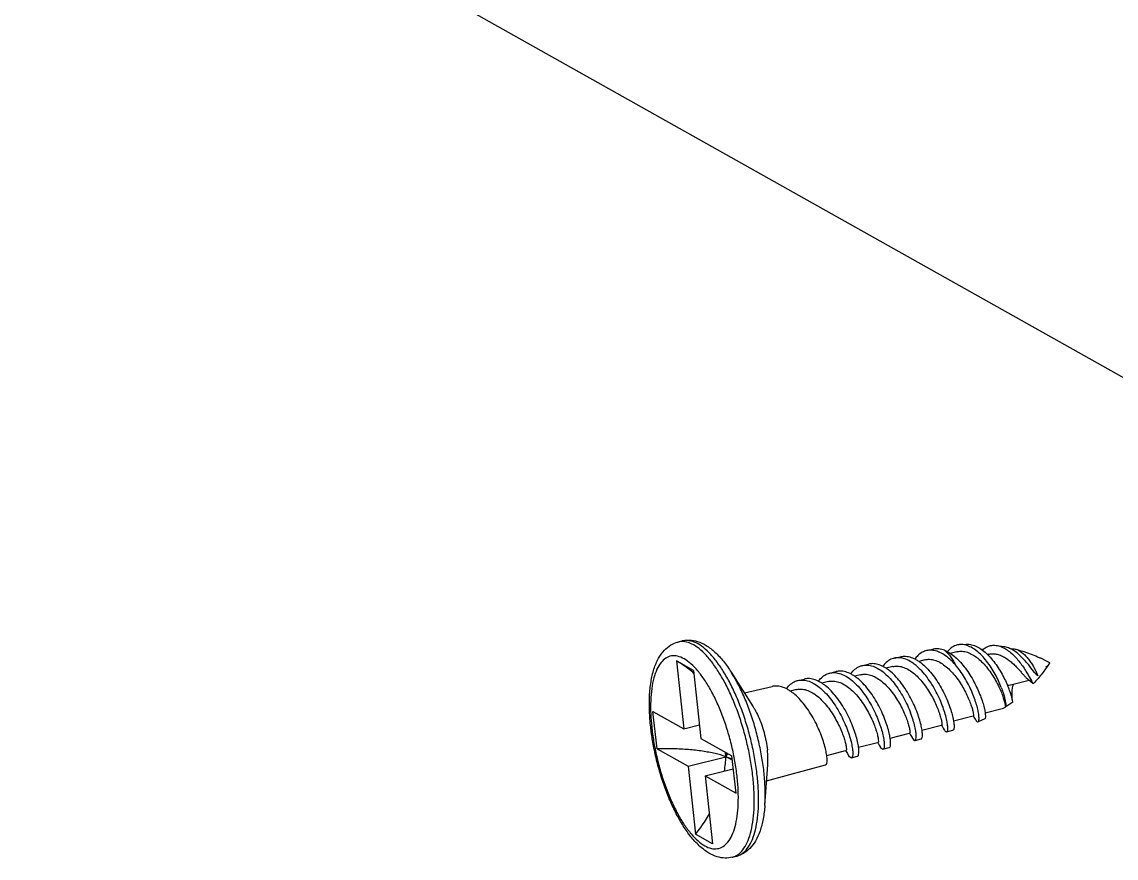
# Model space of a CAD drawing. Header units: millimetres. Extents: x 0 to 6709, y 0 to 2428.
# Drawn here: x 1195.85 to 1223.47, y 2025.13 to 2046.23 of the extents above; entities that cross this region are included whole.
import ezdxf

# ---------------------------------------------------------------- set-up
doc = ezdxf.new("R2010")
doc.units = ezdxf.units.MM
doc.layers.add('02___PRT_ALL_AXES', color=7, linetype='Continuous')

msp = doc.modelspace()

# ---------------------------------------------------------------- linework, layer by layer
at = {"color": 7, "linetype": 'Continuous'}
for p, q in [((1219.44945097156, 2030.336086681242), (1219.280632614764, 2030.293529550203)), ((1220.250329712698, 2030.273686193903), (1220.218831619744, 2030.265745894823)), ((1217.827846063906, 2029.960056971024), (1217.65714391356, 2029.917024959042)), ((1218.642502742945, 2030.132664484581), (1218.483328441021, 2030.092538506922)), ((1221.40923475582, 2029.809570741641), (1221.288219346339, 2029.966787930383)), ((1221.705424587622, 2030.098205122462), (1221.56273048134, 2030.173323603163)), ((1221.790857231086, 2030.058281900301), (1221.705424587622, 2030.098205122462)), ((1221.792031917584, 2030.057915858362), (1221.788287784862, 2030.052154803081)), ((1217.020897832737, 2029.756634774363), (1216.862744024083, 2029.716766052983)), ((1221.257866900059, 2029.728988774283), (1221.310827060837, 2029.633577390303)), ((1221.415407720358, 2029.801851625762), (1221.40923475582, 2029.809570741641)), ((1221.430129725459, 2029.783941816524), (1221.415407720358, 2029.801851625762)), ((1221.430533684523, 2029.784319885362), (1221.49162032638, 2029.724992716743)), ((1221.446735069441, 2029.830760389381), (1221.49162032638, 2029.724992716743)), ((1215.399288988084, 2029.380604111642), (1215.242442095778, 2029.341064848584)), ((1216.2062372167, 2029.584026308303), (1216.036946927905, 2029.541350208741)), ((1220.720995710662, 2029.497925055564), (1220.74654045002, 2029.491064353002)), ((1220.730174356258, 2029.479338430303), (1220.724755141806, 2029.492038186461)), ((1220.74654045002, 2029.491064353002), (1220.763356972145, 2029.492759226421)), ((1220.763398638302, 2029.492591357821), (1221.271830976782, 2029.620761195461)), ((1221.237616531625, 2029.645889496744), (1221.297488662321, 2029.601917280903)), ((1221.297488662321, 2029.601917280903), (1221.368231091323, 2029.543109341623)), ((1220.850233702122, 2029.115795283884), (1220.844727167541, 2029.142970055542)), ((1220.857462826601, 2029.066769082723), (1220.850233702122, 2029.115795283884)), ((1220.160682061165, 2028.794342563824), (1220.6244356447, 2028.911249409002)), ((1220.659429255183, 2028.926847277224), (1220.624429083882, 2028.911275586241)), ((1220.673195224606, 2028.937266875384), (1220.659433857663, 2028.926840294764)), ((1219.361849135081, 2028.592966139042), (1219.85710931042, 2028.717815427064)), ((1211.725338073362, 2028.398498689523), (1211.720970289361, 2028.436801787922)), ((1211.746222913478, 2028.438701225321), (1211.750164020663, 2028.402021484104)), ((1217.762474119461, 2028.157024562362), (1218.248979184043, 2028.279666791042)), ((1218.248979184043, 2028.279666791042), (1218.267676774283, 2028.250392844002)), ((1218.56711901766, 2028.359866115023), (1219.055938532781, 2028.483091789323)), ((1219.055938532781, 2028.483091789323), (1219.072477029041, 2028.457236164124)), ((1216.967658172902, 2027.923902859442), (1217.447453459181, 2028.044853631003)), ((1217.447453459181, 2028.044853631003), (1217.459136740357, 2028.026244051764)), ((1216.163039584027, 2027.721067938723), (1216.64049066874, 2027.841427764044)), ((1216.64049066874, 2027.841427764044), (1216.654223635947, 2027.819523210443))]:
    msp.add_line(p, q, dxfattribs=at)
for points in [[(1220.844657939846, 2029.142955567384), (1220.840969737926, 2029.192678642941), (1220.84000059838, 2029.268704779941), (1220.84543444832, 2029.363252482644), (1220.860137477082, 2029.467982674501), (1220.87279842204, 2029.520169763424)], [(1219.85710931042, 2028.717815427064), (1219.876885102721, 2028.687534265882), (1219.908808439943, 2028.636699318022), (1219.922926880086, 2028.613513369983)], [(1219.072477029041, 2028.457236164124), (1219.103716059779, 2028.406497172382), (1219.126061763121, 2028.368891789123)], [(1217.459136740357, 2028.026244051764), (1217.488808908603, 2027.977254198002), (1217.510161141743, 2027.940800006243)], [(1218.267676774283, 2028.250392844002), (1218.300522626801, 2028.196833032403), (1218.324393932884, 2028.156421802581)], [(1216.654223635947, 2027.819523210443), (1216.685420261385, 2027.767825005481), (1216.70825875774, 2027.728615111842)]]:
    msp.add_lwpolyline(points, dxfattribs=at)
for points, start_tangent, end_tangent in [([(1211.720970289361, 2028.436801787922), (1211.69103536066, 2028.838221886783), (1211.693078414742, 2029.220337287141), (1211.729685339242, 2029.576458962501), (1211.804809192044, 2029.899075124482), (1211.920785592041, 2030.172565484281), (1212.066659719903, 2030.373852955721), (1212.231605191382, 2030.506568164001), (1212.410488475982, 2030.580536316802)], (-0.110090316153588, 0.9939215875959245), (0.9696641726926328, 0.2444409789628412)), ([(1214.299792848238, 2027.188602112623), (1214.242716559036, 2027.589964149623), (1214.160000483682, 2027.997480738701), (1214.053492368026, 2028.402048583361), (1213.925571303067, 2028.794630650624), (1213.779094938663, 2029.166456894523), (1213.617335320597, 2029.509221342343), (1213.443905797003, 2029.815267372363), (1213.262680830523, 2030.077757911644), (1213.077708274382, 2030.290830000102), (1212.893120098977, 2030.449723814903), (1212.713039882563, 2030.550889706041), (1212.541490327263, 2030.592067789803), (1212.410502654262, 2030.580479443661)], (-0.110090316496656, 0.9939215875579251), (-0.9703061065794958, -0.2418802586705668)), ([(1212.519794160342, 2030.608090998803), (1212.704486407159, 2030.628036966022), (1212.904532593305, 2030.594183480263), (1213.119696305724, 2030.496328552783), (1213.343695329402, 2030.325851885862), (1213.557075598599, 2030.095332992063), (1213.753633567185, 2029.819251174402)], (0.9696641724926085, 0.2444409797563106), (0.5365447712430045, -0.8438718554684664)), ([(1214.409098532598, 2027.216156794622), (1214.3520222307, 2027.617518892584), (1214.269306168042, 2028.025035418163), (1214.16279836988, 2028.429602183322), (1214.034877663065, 2028.822183453021), (1213.888401684738, 2029.194009117802), (1213.726642257179, 2029.536773603724), (1213.553210483138, 2029.842823657102), (1213.371985422682, 2030.105314013503), (1213.187013504082, 2030.318385136763), (1213.002425437904, 2030.477278745822), (1212.822345767579, 2030.578444306762), (1212.65079653232, 2030.619622436243), (1212.519808432605, 2030.608034156143)], (-0.1100903162877631, 0.9939215875810629), (-0.9703061458944071, -0.241880100958185)), ([(1219.514967817924, 2030.516010446361), (1219.417747067486, 2030.494679922602), (1219.303616269588, 2030.432532226223), (1219.204389165521, 2030.335202113543)], (-0.9957585466253038, -0.09200498259693783), (-0.6275222947470371, -0.7785985933685039)), ([(1219.67355456704, 2030.501246223923), (1219.542134161858, 2030.517607545024), (1219.514967817924, 2030.516010446361)], (-0.9664783447259896, 0.2567481434708168), (-0.9957585458225409, -0.09200499128514121)), ([(1220.568357374841, 2029.432852848902), (1220.498896967658, 2029.597577774721), (1220.413058142645, 2029.768565332162), (1220.312239837805, 2029.937870068481), (1220.198517202663, 2030.097558926143), (1220.074527902763, 2030.240086873244), (1219.94337637436, 2030.358590425923), (1219.808510428704, 2030.447185239842), (1219.67355456704, 2030.501246223923)], (-0.358102334399078, 0.9336823432505998), (-0.9664783444105708, 0.25674814465815)), ([(1219.68294066968, 2030.527918093361), (1219.688387664124, 2030.528161697142), (1219.820167847598, 2030.513690372261), (1219.955674259343, 2030.462046246443), (1220.091250320418, 2030.376523448223), (1220.223257950742, 2030.261902554783), (1220.348254436847, 2030.124240234223), (1220.463166940064, 2029.970574857021), (1220.565415046463, 2029.808623466422), (1220.653027639842, 2029.646443973663), (1220.724755141806, 2029.492038186461)], (0.9986846443480913, 0.0512735910906028), (0.3947518222794192, -0.9187877876893434)), ([(1220.091417061261, 2030.376827758002), (1220.136849868542, 2030.415897461424), (1220.241674802399, 2030.474771118123), (1220.355322652323, 2030.499618111864), (1220.440882648838, 2030.496522867863)], (0.7188819574545102, 0.6951321681855702), (0.9910916264782413, -0.1331817852587742)), ([(1220.440882648838, 2030.496522867863), (1220.473106493462, 2030.491059053542), (1220.593028824101, 2030.451649955323), (1220.625207639607, 2030.436230377323)], (0.9910916269221456, -0.1331817819553968), (0.8908240587778425, -0.4543484305052357)), ([(1213.901716931164, 2027.193316985082), (1213.84766531714, 2027.569407172701), (1213.768404894001, 2027.951537607321), (1213.665926356263, 2028.329903878783), (1213.542759983344, 2028.695156422344), (1213.401938459044, 2029.038303284942), (1213.246930064468, 2029.350893259203), (1213.081552495803, 2029.625227490824), (1212.909879504123, 2029.854548363142), (1212.736148495221, 2030.033200027681), (1212.564635320343, 2030.156792836122), (1212.399556849379, 2030.222291143024), (1212.24497250272, 2030.228081022222), (1212.104688792942, 2030.174011673922), (1211.982169406286, 2030.061412739862), (1211.880432248823, 2029.893057694302), (1211.801983028019, 2029.673093099942), (1211.748753886322, 2029.406936217983), (1211.722055847256, 2029.101138912383), (1211.722546328879, 2028.763260642241), (1211.746222913478, 2028.438701225321)], (-0.1100903163398171, 0.9939215875752971), (0.1035510930997141, -0.9946241355999031)), ([(1218.0267973424, 2030.211143682462), (1218.120134280443, 2030.222234676281), (1218.257852277807, 2030.203826646042), (1218.399785458505, 2030.146879388843), (1218.485290674844, 2030.095445257522)], (0.9743816362879264, 0.2249009267763547), (0.8288253556718838, -0.559507399232017)), ([(1218.682689820301, 2030.363256863122), (1218.57563523634, 2030.322651958304), (1218.461761740438, 2030.237964850561), (1218.388125522464, 2030.152470190464)], (-0.9738918192649821, -0.227012608391568), (-0.5894521338224714, -0.8078033064627398)), ([(1219.408813529337, 2030.004523414982), (1219.269808663843, 2030.145877760162), (1219.125920219079, 2030.257156554622), (1218.980866818559, 2030.333313204443), (1218.838408635101, 2030.370722027263), (1218.702194294879, 2030.367313479343), (1218.682689820301, 2030.363256863122)], (-0.6592528149473154, 0.7519213562494689), (-0.9738918190559307, -0.2270126092884057)), ([(1219.133204283762, 2030.371524235463), (1218.992574918085, 2030.407468499363), (1218.856973820222, 2030.403309688783), (1218.839835650282, 2030.399697613202)], (-0.9321673941553015, 0.3620275531968731), (-0.9739331231798215, -0.2268353402210483)), ([(1219.133204283762, 2030.371524235463), (1219.269661445441, 2030.301744865241), (1219.281173680481, 2030.294360219103)], (0.932167396827755, -0.3620275463157011), (0.837921592248539, -0.5457906239975852)), ([(1219.133204283762, 2030.371524235463), (1219.203729413219, 2030.309047388104), (1219.27425233034, 2030.225698586044), (1219.343144117885, 2030.123402996882), (1219.408813529337, 2030.004523414982)], (0.8053162588800903, -0.5928454462871209), (0.449487234470617, -0.8932867546582993)), ([(1219.281173680481, 2030.294360219103), (1219.405360836224, 2030.200131883301), (1219.537054001843, 2030.071017676204), (1219.661660204236, 2029.919779388383), (1219.776391145724, 2029.752615163403), (1219.878832812823, 2029.576337603841), (1219.967048661283, 2029.398108788344), (1220.03966535628, 2029.225146843182), (1220.095934436025, 2029.064415381563), (1220.135732377764, 2028.922428007423), (1220.1595903082, 2028.80494389136), (1220.160989261459, 2028.794381260721)], (0.8379215931301942, -0.5457906226440292), (0.1249844451448649, -0.9921587012528945)), ([(1219.44945164212, 2030.336084032024), (1219.457551935806, 2030.338040903902), (1219.58164182224, 2030.347576030883), (1219.7114357181, 2030.321246279122), (1219.843579032678, 2030.260905330462), (1219.939873442579, 2030.197013134142)], (0.9695299087816496, 0.2449729698922848), (0.8002225258796717, -0.5997031841459224)), ([(1220.250334238977, 2030.273668279282), (1220.283612521418, 2030.280573972863), (1220.386768342543, 2030.284383924603), (1220.491638562062, 2030.264316639363), (1220.595716606383, 2030.223436119142), (1220.696676140303, 2030.165652000524), (1220.792479621546, 2030.095481328062), (1220.881467665562, 2030.017788813902), (1220.962425253203, 2029.937519614521), (1221.034622048102, 2029.859438843581), (1221.097825584382, 2029.787891204103), (1221.152287492225, 2029.726592787201), (1221.19870433106, 2029.678465093262), (1221.23761815468, 2029.645891831004)], (0.9695445175767811, 0.2449151453806131), (0.8208790152009569, -0.5711021295729053)), ([(1220.625207639607, 2030.436230377323), (1220.714022234644, 2030.383472791702), (1220.831282330322, 2030.291450969142), (1220.939597069244, 2030.183792350323), (1221.037211766061, 2030.067386868122), (1221.124523641223, 2029.946583172723), (1221.198476465122, 2029.830943960264), (1221.257866900059, 2029.728988774283)], (0.890824055542665, -0.4543484368483279), (0.4898865779255311, -0.8717861783536217)), ([(1220.801599161344, 2030.408949616542), (1220.776401860961, 2030.420932770121), (1220.659693229763, 2030.460675492261), (1220.641228560062, 2030.464458774004)], (-0.8949127636388091, 0.4462411292970976), (-0.9832153629650517, 0.1824487600108636)), ([(1220.800327274128, 2030.410759938042), (1220.86698277962, 2030.412084060361), (1220.917250387998, 2030.403063448482)], (0.9902984237604506, 0.1389569426029778), (0.967777037010793, -0.2518086706898917)), ([(1221.288219346339, 2029.966787930383), (1221.280724870603, 2029.976312882123), (1221.19897384284, 2030.075667951382), (1221.106304553957, 2030.176534036164), (1221.0026224931, 2030.273154640481), (1220.891130808539, 2030.357105323483), (1220.801599161344, 2030.408949616542)], (-0.617158413459362, 0.786838924238197), (-0.8949127600105509, 0.4462411365733759)), ([(1220.917250387998, 2030.403063448482), (1220.95895467594, 2030.389547935763), (1221.048972595987, 2030.342841803624), (1221.13728978536, 2030.274460203022), (1221.21955351974, 2030.190345898302), (1221.292111733784, 2030.098456884723), (1221.35483610922, 2030.003617412223), (1221.406429389326, 2029.912517236284), (1221.446735069441, 2029.830760389381)], (0.9677770343938107, -0.2518086807477476), (0.4187876665324649, -0.9080841868242685)), ([(1216.765873074824, 2029.776766418121), (1216.796447730465, 2029.815597836521), (1216.90278184596, 2029.914818928402), (1217.024828472584, 2029.977119588664), (1217.06118060968, 2029.987227732023)], (0.592055488296452, 0.8058972011231021), (0.9744373601188487, 0.2246593670528984)), ([(1217.06118060968, 2029.987227732023), (1217.157930004703, 2029.998369584262), (1217.296339778682, 2029.978970057402), (1217.438831256464, 2029.920957729943), (1217.584660751441, 2029.824977472321), (1217.727548446362, 2029.695992668063), (1217.861460733782, 2029.542649947061), (1217.985781529083, 2029.369302734704), (1218.099658956906, 2029.179525252943), (1218.198381390904, 2028.984081348683), (1218.278723661004, 2028.794619393342)], (0.9744373595531874, 0.2246593695063978), (0.3601821379777931, -0.9328820008349106)), ([(1217.659114620825, 2029.920092763421), (1217.596733292697, 2029.956829804501), (1217.453149533643, 2030.015415808743), (1217.313818229881, 2030.034773928523), (1217.218151354924, 2030.023629081621)], (-0.8413598646667868, 0.5404753261046116), (-0.9743877136536356, -0.2248745950098422)), ([(1217.865656856966, 2030.173801273024), (1217.847395186605, 2030.169147797442), (1217.723086839842, 2030.112059697243), (1217.612465059561, 2030.014991082642), (1217.573778652304, 2029.967282067062)], (-0.9743809093064804, -0.2249040763949752), (-0.5962433914920521, -0.8028037232736627)), ([(1217.82784729072, 2029.960052086602), (1217.94229023684, 2029.972452478361), (1218.074233765184, 2029.950422149042), (1218.209181262618, 2029.892681383144), (1218.34355776298, 2029.802466105102), (1218.473822214162, 2029.684437120941), (1218.596623644962, 2029.544470992443), (1218.708948551119, 2029.389397769442), (1218.808253028664, 2029.226697302362), (1218.892573878564, 2029.064167604562), (1218.960613798366, 2028.909580011781), (1219.011796987843, 2028.770336345644), (1219.046292781184, 2028.653143242462), (1219.065006335326, 2028.563717934901), (1219.069536885066, 2028.506538445501), (1219.062105467363, 2028.484649055703), (1219.06195755808, 2028.484617336182)], (0.96983978689367, 0.2437432824880321), (-0.9824259087626809, -0.186652976916578)), ([(1218.32778596318, 2030.055744399664), (1218.271020796042, 2030.091612476263), (1218.124873265124, 2030.158132886783), (1217.98244800768, 2030.184521269362), (1217.865656856966, 2030.173801273024)], (-0.8268050888100048, 0.5624885288767054), (-0.9743809091496671, -0.2249040770743566)), ([(1219.1883816969, 2028.314109483143), (1219.204751519386, 2028.326969576803), (1219.216881152222, 2028.382365272462), (1219.213904292543, 2028.475612373244), (1219.193829234902, 2028.602453831521), (1219.15535465094, 2028.757268185342), (1219.097926294884, 2028.933290391084), (1219.02175026994, 2029.122913575462), (1218.927791080163, 2029.317969591242), (1218.817738813604, 2029.510053027243), (1218.6939377658, 2029.690873839083), (1218.559279919807, 2029.852607307843), (1218.417092279365, 2029.988194870042), (1218.32778596318, 2030.055744399664)], (0.9211242983998569, 0.3892685793862276), (-0.8268050892152204, 0.5624885282810765)), ([(1218.485290674844, 2030.095445257522), (1218.542435467841, 2030.054092096643), (1218.682253910587, 2029.929548622084), (1218.815804354681, 2029.778558400822), (1218.939913832148, 2029.607422167022), (1219.051773583023, 2029.423201240063), (1219.149027627778, 2029.233485236464), (1219.22988707998, 2029.046073330363), (1219.293206866978, 2028.868647800022), (1219.338517330086, 2028.708492936183), (1219.362692867204, 2028.593108356183)], (0.8288253565991944, -0.5595073978583466), (0.1662110618403848, -0.9860902001956474)), ([(1218.642511173204, 2030.132630923563), (1218.724498507321, 2030.144709080761), (1218.851716025305, 2030.132663069802), (1218.98261481862, 2030.086045774162), (1219.113820202643, 2030.007570635204), (1219.241952600679, 2029.901334799923), (1219.363775095162, 2029.772636781983), (1219.476334346802, 2029.627742146702), (1219.577088813823, 2029.473607568001), (1219.664018634883, 2029.317575418801), (1219.7357124793, 2029.167052288303), (1219.791427628219, 2029.029185510442), (1219.831120667966, 2028.910551846264), (1219.855447634802, 2028.816871835503), (1219.86573358578, 2028.752762286304), (1219.863913048402, 2028.721537545603), (1219.861428181642, 2028.721532536721)], (0.969862471191485, 0.2436530052643429), (-0.9920907008251864, 0.1255230709319642)), ([(1219.981657961501, 2028.565635032923), (1219.998373531323, 2028.587735014124), (1220.006770893242, 2028.645243832303), (1220.001885302301, 2028.734849007422), (1219.982073375964, 2028.853027351204), (1219.946242378284, 2028.995154509163), (1219.893893171322, 2029.155686598564), (1219.825147883364, 2029.328350416301), (1219.740713607223, 2029.506458147462), (1219.641882669502, 2029.683076455642), (1219.530485315468, 2029.851299083382), (1219.408813529337, 2030.004523414982)], (0.9030264986580959, 0.4295848492688027), (-0.659252814923086, 0.7519213562707122)), ([(1219.939873442579, 2030.197013134142), (1219.974622019263, 2030.169902708301), (1220.101172208125, 2030.052932203102), (1220.220043954121, 2029.915821377501), (1220.328398466905, 2029.765271554144), (1220.423868179439, 2029.608559927001), (1220.504660009226, 2029.453217009343), (1220.569633016182, 2029.306693731143), (1220.618347074205, 2029.17603289518), (1220.651080503778, 2029.067559479923), (1220.668815949642, 2028.986603393423), (1220.673195224606, 2028.937266875384)], (0.8002225271280246, -0.5997031824801651), (-0.04918623248208871, -0.9987896247630019)), ([(1221.788285702061, 2030.052156159443), (1221.772370981542, 2030.028454868261), (1221.747929348947, 2029.996894626582), (1221.717641141806, 2029.966980906884), (1221.681509684984, 2029.942963360301)], (-0.5461848689679987, -0.8376646637589593), (-0.8905882646975454, -0.4548104470908896)), ([(1214.577960658682, 2027.313479437164), (1214.520729086582, 2027.711601681303), (1214.436895462024, 2028.115657202881), (1214.32852446718, 2028.515695366483), (1214.198283650696, 2028.901869072164), (1214.049381057981, 2029.264666187564), (1213.885481152103, 2029.595157853222), (1213.753638243319, 2029.819254148744)], (-0.1100903161071342, 0.9939215876010699), (-0.5366576124512491, 0.8438000989559821)), ([(1216.038895204425, 2029.544396849842), (1215.982379505922, 2029.577823275242), (1215.838044077043, 2029.637952865423), (1215.696434286607, 2029.658831243783), (1215.596592959746, 2029.647607821982)], (-0.8424690493872758, 0.5387447455191559), (-0.974422411320546, -0.2247241961077021)), ([(1215.951504086342, 2029.591527456621), (1215.977562997899, 2029.624412409903), (1216.084935376502, 2029.724911876165), (1216.208182668744, 2029.787792255864), (1216.24415710784, 2029.797770341062)], (0.5985322292449257, 0.8010987270961677), (0.974449472305404, 0.2246068251939819)), ([(1216.24415710784, 2029.797770341062), (1216.342544990819, 2029.808949472885), (1216.482176921361, 2029.788899129444), (1216.626117583439, 2029.729635702122), (1216.773325556745, 2029.631887177784), (1216.917440950501, 2029.500770505801), (1217.052373187625, 2029.345115521202), (1217.177745027302, 2029.168999652962), (1217.292459435923, 2028.976306677921), (1217.391768084142, 2028.777967755321), (1217.47244774498, 2028.585761571283)], (0.9744494721329551, 0.2246068259421455), (0.3566821574670412, -0.9342257963386885)), ([(1216.864864230667, 2029.719922737042), (1216.785797022779, 2029.767694300124), (1216.642212948763, 2029.826535007942), (1216.502760852761, 2029.84630635016), (1216.405285698458, 2029.835133167022)], (-0.8301339202042947, 0.5575640541913097), (-0.974441814811035, -0.2246400443994279)), ([(1217.631462773659, 2028.626952845261), (1217.550759180945, 2028.818815230145), (1217.451466011482, 2029.016735210222), (1217.336838039062, 2029.208917932283), (1217.211636229522, 2029.384465254543), (1217.076731353287, 2029.539768451683), (1216.932752296563, 2029.670430280783), (1216.864864230667, 2029.719922737042)], (-0.3573649295410979, 0.9339648318507964), (-0.8301339206631626, 0.5575640535081204)), ([(1217.020906908163, 2029.756598642864), (1217.104972879222, 2029.768804214084), (1217.234978547583, 2029.755688979962), (1217.368798577119, 2029.706699916142), (1217.502930665987, 2029.624654068042), (1217.63386740182, 2029.513804564063), (1217.75824936032, 2029.379651454163), (1217.873011401565, 2029.228698598843), (1217.975515758402, 2029.068167309544), (1218.063666130738, 2028.905679384583), (1218.135997875843, 2028.748923416662), (1218.19174040088, 2028.605319009943), (1218.230849108544, 2028.481693557424), (1218.254005554483, 2028.383985652763), (1218.262585923405, 2028.316988052442), (1218.25859925624, 2028.284141257582), (1218.255205879746, 2028.283887448084)], (0.9698769181931639, 0.2435954916580575), (-0.9974008191210859, 0.07205280019948393)), ([(1218.433700033807, 2028.834764494663), (1218.352784046279, 2029.025075465323), (1218.255277345184, 2029.217742006582), (1218.142313138802, 2029.405945643382), (1218.017029620003, 2029.580551743244), (1217.882234977225, 2029.734565511921), (1217.741116948558, 2029.861694726804), (1217.659114620825, 2029.920092763421)], (-0.3608658771107953, 0.9326177237952625), (-0.8413598642947528, 0.5404753266837584)), ([(1221.49162032638, 2029.724992716743), (1221.467676434718, 2029.743572898022), (1221.440468340801, 2029.771914784442), (1221.430129725459, 2029.783941816524)], (-0.8570765355852454, 0.5151891032904263), (-0.6441531437914125, 0.7648965468242355)), ([(1215.244617867402, 2029.344320069402), (1215.172046094843, 2029.388370646782), (1215.02567321258, 2029.449479633024), (1214.883720100502, 2029.470358593042), (1214.783719426743, 2029.459111470504)], (-0.8313866911434323, 0.5556943132600651), (-0.97445927021859, -0.224564313026476)), ([(1215.143619280979, 2029.401091266503), (1215.170871385484, 2029.435766419401), (1215.279055311863, 2029.537527330944), (1215.403331172021, 2029.601133998243), (1215.439614299861, 2029.611206020263)], (0.5944100982986643, 0.8041620701329877), (0.974454803863413, 0.224583693146937)), ([(1215.39929871628, 2029.380565366482), (1215.485467647328, 2029.392896812482), (1215.618263005302, 2029.378702129161), (1215.755004847642, 2029.327331624843), (1215.89206324256, 2029.241706378263), (1216.025802947146, 2029.126235872602), (1216.152742093823, 2028.986622019243), (1216.269703846186, 2028.829607217702), (1216.373954338722, 2028.662677582042), (1216.463321000223, 2028.493734407102), (1216.536286058765, 2028.330748268763), (1216.592051258385, 2028.181410922021), (1216.630571008625, 2028.052800183563), (1216.652552592803, 2027.951072421562), (1216.659423523941, 2027.881195985241), (1216.653267511365, 2027.846737133663), (1216.649004939239, 2027.846178514004)], (0.9698917057875611, 0.2435366071959103), (-0.9996221733532754, 0.02748655199318872)), ([(1215.439614299861, 2029.611206020263), (1215.538885015719, 2029.622422650104), (1215.679796138518, 2029.601917329164), (1215.825075670162, 2029.541639118503), (1215.973663483217, 2029.442317915062), (1216.119117329983, 2029.309146454203), (1216.25527039778, 2029.151085601923), (1216.381723924403, 2028.972270767783), (1216.497361866861, 2028.776623904823), (1216.597371938618, 2028.575246809483), (1216.678495891183, 2028.380096173623)], (0.9744548045217692, 0.2245836902903693), (0.3533268535676419, -0.9354999382939532)), ([(1216.833472263986, 2028.420241274942), (1216.751794812402, 2028.616223359484), (1216.651903897118, 2028.816814472142), (1216.537434194639, 2029.010160819002), (1216.4118882278, 2029.187639709662), (1216.275031099942, 2029.346463476342), (1216.129785205523, 2029.479296766682), (1216.038895204425, 2029.544396849842)], (-0.3539748530245598, 0.9352549403377891), (-0.8424690486758952, 0.5387447466315862)), ([(1216.206244448078, 2029.583997492004), (1216.30224039274, 2029.596584169904), (1216.436191059563, 2029.579317277843), (1216.573837591482, 2029.524652970103), (1216.71148444852, 2029.435692444444), (1216.84544478512, 2029.317042793504), (1216.972203093961, 2029.174610177683), (1217.088569930058, 2029.015336150282), (1217.191821869864, 2028.846888938282), (1217.279820581347, 2028.677323356664), (1217.351105780408, 2028.514724484503), (1217.404958070461, 2028.366850858483), (1217.441428922082, 2028.240792896222), (1217.461336570859, 2028.142661639602), (1217.466228092702, 2028.077321422301), (1217.458309403942, 2028.048178226842), (1217.455999906402, 2028.048079250661)], (0.9699379126296327, 0.2433525131238035), (-0.9942252879741118, 0.1073129850148361)), ([(1220.568357374841, 2029.432852848902), (1220.613211874924, 2029.305928147203), (1220.6467655467, 2029.190722080943), (1220.66856611016, 2029.093117239323), (1220.679233635181, 2029.017392361564), (1220.68025288384, 2028.965444901321), (1220.673195224606, 2028.937266875384)], (0.3581023338339586, -0.9336823434673445), (-0.5567461684359427, -0.8306826734270415)), ([(1220.844727167541, 2029.142970055542), (1220.842804679641, 2029.151815890022), (1220.818028412208, 2029.240826649262), (1220.778680797224, 2029.356925324861), (1220.730174356258, 2029.479338430303)], (-0.2048688814177003, 0.9787894264992141), (-0.3902085313296222, 0.9207265077522094)), ([(1221.310827060837, 2029.633577390303), (1221.341682787804, 2029.578954504883), (1221.367008668067, 2029.544229468922), (1221.368377705201, 2029.543345137441)], (0.5060653828686401, -0.8624951178192354), (0.8492374835643512, -0.5280110761236818)), ([(1221.368377705201, 2029.543345137441), (1221.384716366965, 2029.538871344001), (1221.388890491203, 2029.541179744263)], (0.8492374633052642, -0.5280111087078), (0.7496069790165384, 0.6618832049611919)), ([(1216.031235003845, 2028.212429625544), (1215.949750051246, 2028.409977937583), (1215.849169985698, 2028.613828926884), (1215.732782197143, 2028.811880115742), (1215.605447920441, 2028.992895423002), (1215.468303627802, 2029.152915191862), (1215.321759442866, 2029.287763944261), (1215.244617867402, 2029.344320069402)], (-0.3506560555716525, 0.9365043142938158), (-0.8313866918759469, 0.5556943121641337)), ([(1218.567578455398, 2028.359932376003), (1218.542515693743, 2028.488488072662), (1218.497395611261, 2028.652819776002), (1218.433700033807, 2028.834764494663)], (-0.1427411852927384, 0.9897600487093952), (-0.3608658742860591, 0.9326177248882621)), ([(1217.47244774498, 2028.585761571283), (1217.535263527397, 2028.403967403501), (1217.580406881361, 2028.237175438384), (1217.606852805105, 2028.095831418301), (1217.615640067184, 2027.987428754743), (1217.608949633521, 2027.913351267642), (1217.588463842645, 2027.877058536063), (1217.582949563601, 2027.875673961742)], (0.3566821587446378, -0.9342257958509094), (-0.9930808096241863, -0.1174329832550067)), ([(1217.763245768919, 2028.157141117883), (1217.739178463738, 2028.280403053222), (1217.694046133381, 2028.446348563342), (1217.631462773659, 2028.626952845261)], (-0.1493543226778855, 0.9887837409147817), (-0.3573649309914942, 0.9339648312958281)), ([(1218.392236779162, 2028.095523392501), (1218.394833121443, 2028.096129411104), (1218.415618497705, 2028.128075158742), (1218.422815148284, 2028.199596966422), (1218.414081099197, 2028.307376595922), (1218.387703250004, 2028.446660952863), (1218.342671676366, 2028.611425223282), (1218.278723661004, 2028.794619393342)], (0.988790102731236, 0.1493121989013351), (-0.3601821393839649, 0.9328820002919931)), ([(1219.362692867204, 2028.593108356183), (1219.366031387328, 2028.57225783654), (1219.3766530628, 2028.465659578824), (1219.371939859122, 2028.393251956302), (1219.354035350859, 2028.358277505042), (1219.348598920276, 2028.356935828782)], (0.1662110585140862, -0.9860902007563138), (-0.9945718813666291, -0.1040517793929733)), ([(1219.92273435824, 2028.613404823082), (1219.950646578263, 2028.576926450522), (1219.978820397957, 2028.564628283602), (1219.981657961501, 2028.565635032923)], (0.4909015764438131, -0.8712150378896012), (0.9030265050028353, 0.4295848359315823)), ([(1220.160989261459, 2028.794381260721), (1220.168674221962, 2028.716735706083), (1220.164738288762, 2028.661388402503), (1220.153010138487, 2028.642419423422)], (0.1249844505588716, -0.99215870057088), (-0.8442120200740313, -0.5360093890619114)), ([(1213.77935796074, 2025.150416951004), (1213.597849131483, 2025.130385091144), (1213.40154528228, 2025.162229627402), (1213.191637195619, 2025.254934765842), (1212.973231917423, 2025.416508648945), (1212.762790545059, 2025.637753471881), (1212.568302214205, 2025.903886454984), (1212.390080431965, 2026.206562293624), (1212.228377161265, 2026.539744840364), (1212.084338013223, 2026.897484109644), (1211.959745564922, 2027.273084537002), (1211.856457191361, 2027.659632981584), (1211.776308857881, 2028.049906491104), (1211.725338073362, 2028.398498689523)], (-0.9696641725799467, -0.244440979409851), (-0.1164936983779129, 0.9931914308119235)), ([(1211.750164020663, 2028.402021484104), (1211.80421563468, 2028.025931299024), (1211.883476057826, 2027.643800861862), (1211.985954595564, 2027.265434590403), (1212.109120968483, 2026.900182046842), (1212.249942492783, 2026.557035184242), (1212.404950887359, 2026.244445209981), (1212.570328456024, 2025.970110978364), (1212.742001447697, 2025.740790106043), (1212.915732456598, 2025.562138441503), (1213.087245631477, 2025.438545633062), (1213.252324102441, 2025.373047326162), (1213.4069084491, 2025.367257446962), (1213.547192158885, 2025.421326795264), (1213.669711545541, 2025.533925729322), (1213.771448702997, 2025.702280774882), (1213.849897923801, 2025.922245369242), (1213.903127065505, 2026.1884022512), (1213.929825104564, 2026.494199556801), (1213.92933462294, 2026.832077826943), (1213.901716931164, 2027.193316985082)], (0.1100903160708325, -0.993921587605091), (-0.1100903160708325, 0.993921587605091)), ([(1216.678495891183, 2028.380096173623), (1216.741367678058, 2028.195938822862), (1216.78641997048, 2028.026768107102), (1216.812581480264, 2027.883191833422), (1216.820867623204, 2027.772794533261), (1216.81347644418, 2027.697466421283), (1216.792078198939, 2027.660143450461), (1216.786101698324, 2027.658591185344)], (0.3533268533656634, -0.9354999383702379), (-0.9922381036680581, -0.1243525055204604)), ([(1216.967720453702, 2027.923910908701), (1216.967568620124, 2027.925081127343), (1216.941244938965, 2028.068535379422), (1216.896522450299, 2028.235923129481), (1216.833472263986, 2028.420241274942)], (-0.1281864175060664, 0.9917500906815993), (-0.3539748509988839, 0.9352549411044658)), ([(1218.547749564402, 2028.138036086244), (1218.550934853943, 2028.138767225242), (1218.571278724857, 2028.171614490002), (1218.577943288621, 2028.243741584763), (1218.568865790907, 2028.350734284162), (1218.567578455398, 2028.359932376003)], (0.9913349044986227, 0.1313586964106558), (-0.1427411865077139, 0.9897600485341738)), ([(1219.126255951198, 2028.369007862044), (1219.146087727642, 2028.339004053621), (1219.1801171973, 2028.312155331603), (1219.1883816969, 2028.314109483143)], (0.5130715085847899, -0.8583458668150782), (0.9211242982823182, 0.3892685796643582)), ([(1216.163602778224, 2027.721143526582), (1216.139254361087, 2027.854697310782), (1216.094262680681, 2028.025988253443), (1216.031235003845, 2028.212429625544)], (-0.1330190835187968, 0.9911134765604893), (-0.3506560562436741, 0.9365043140421904)), ([(1217.742537763604, 2027.919259142544), (1217.748349491879, 2027.920737277762), (1217.768448237564, 2027.957317964063), (1217.77481260634, 2028.031147402384), (1217.765781445845, 2028.139508288024), (1217.763245768919, 2028.157141117883)], (0.9933051667243642, 0.1155198933460511), (-0.1493543233015242, 0.988783740820582)), ([(1218.324400105079, 2028.156424975043), (1218.363343242841, 2028.105509092624), (1218.392236779162, 2028.095523392501)], (0.4569388933543039, -0.889498087541589), (0.9887901028236202, 0.1493121982895391)), ([(1216.136483457305, 2027.481565268121), (1216.14264648282, 2027.483192343863), (1216.164885920183, 2027.52110693402), (1216.172940712307, 2027.597465132842), (1216.165134779223, 2027.709296778623), (1216.163602778224, 2027.721143526582)], (0.991527537335558, 0.1298966616402582), (-0.1330190881649222, 0.9911134759369246)), ([(1216.786101698324, 2027.658591185344), (1216.759512551603, 2027.664508671603), (1216.719818820982, 2027.709659135024), (1216.708928852918, 2027.728986162661)], (-0.9922381049935788, -0.1243524949438154), (-0.4844197273862857, 0.8748357147024787)), ([(1216.941664572363, 2027.700956886742), (1216.947522165423, 2027.702479979962), (1216.968590472281, 2027.738990849282), (1216.976005014223, 2027.814081915763), (1216.967720453702, 2027.923910908701)], (0.9921924082973801, 0.1247165783568687), (-0.1281864154952849, 0.9917500909414985)), ([(1217.582949563601, 2027.875673961742), (1217.557042345923, 2027.881882519303), (1217.518718406822, 2027.926669536664), (1217.510751168507, 2027.941121770904)], (-0.9930808096255153, -0.117432983243769), (-0.4787731685550202, 0.8779386385572663)), ([(1213.881232222318, 2025.191254354722), (1213.950810475342, 2025.238811259864), (1214.07495931264, 2025.377683014123), (1214.177215696903, 2025.572127926223), (1214.25529545692, 2025.817802497102), (1214.307454412805, 2026.1092187799), (1214.332527397966, 2026.439866678422), (1214.329954380506, 2026.802360309544), (1214.299792848238, 2027.188602112623)], (0.8723789532772331, 0.4888301973885401), (-0.1100903162041672, 0.9939215875903223)), ([(1213.88864946936, 2025.178028498523), (1213.916847401278, 2025.186169358543), (1214.060116345123, 2025.266366096803), (1214.184265825048, 2025.405238917861), (1214.286521950222, 2025.599684002684), (1214.364601527364, 2025.845358776764), (1214.416760188602, 2026.136774203584), (1214.441833079787, 2026.467421350262), (1214.439260067398, 2026.829914950902), (1214.409098532598, 2027.216156794622)], (0.9703060870188617, 0.2418803371383161), (-0.110090316514304, 0.9939215875559704)), ([(1214.601119616682, 2026.457445060842), (1214.607670538304, 2026.573859024104), (1214.607180981244, 2026.931093364245), (1214.577960658682, 2027.313479437164)], (0.07229940401335197, 0.9973829736762676), (-0.1100903149521903, 0.9939215877289956)), ([(1214.601105247902, 2026.457446102242), (1214.558770694524, 2026.120409196943), (1214.479977019242, 2025.816088776883), (1214.363539408581, 2025.560162344362), (1214.220704776804, 2025.372474170083), (1214.060976970782, 2025.248099562341), (1213.8886636451, 2025.177971633004)], (-0.07238760984046408, -0.9973765757935089), (-0.9696641725008934, -0.2444409797234454)), ([(1213.779343795164, 2025.150473824142), (1213.807542720222, 2025.158615006743), (1213.881232222318, 2025.191254354722)], (0.9703061026658214, 0.2418802743703273), (0.8723789503366013, 0.4888302026364673))]:
    msp.add_spline(points, degree=3, dxfattribs=dict(at, start_tangent=start_tangent, end_tangent=end_tangent))
at = {"layer": '02___PRT_ALL_AXES', "color": 7, "linetype": 'Continuous'}
for p, q in [((1237.395353128961, 2029.525067747021), (1168.244442652803, 2068.372830414562)), ((1212.410488475982, 2030.580536316802), (1212.519794160342, 2030.608090998803)), ((1219.514964932483, 2030.516042732303), (1219.682940489345, 2030.527922728861)), ((1220.440884393823, 2030.496535123362), (1220.641229677656, 2030.464464649023)), ((1217.865656186399, 2030.173813612342), (1218.026792554507, 2030.211179072283)), ((1218.682688227725, 2030.363272880364), (1218.839732064001, 2030.399689335343)), ((1212.799080525825, 2029.861770012403), (1212.368769943723, 2030.103510913223)), ((1212.368769943723, 2030.103510913223), (1212.558524189562, 2028.390364385245)), ((1217.061112616424, 2029.987250261824), (1217.2181564527, 2030.023666714264)), ((1212.799080525825, 2029.861770012403), (1212.988834771657, 2028.148623484421)), ((1213.753633567185, 2029.819251174402), (1214.307126021283, 2028.948724185462)), ((1216.244080575105, 2029.797790991262), (1216.405216943198, 2029.835156453744)), ((1214.085528491401, 2029.297250402302), (1214.783641334443, 2029.459133832663)), ((1215.439537005122, 2029.611227640742), (1215.596580841406, 2029.647644095723)), ((1211.777317654445, 2028.829232448323), (1212.558524189562, 2028.390364385245)), ((1211.881839642507, 2027.885583047842), (1211.777317654445, 2028.829232448323)), ((1220.856617898143, 2029.065323121682), (1220.659433855124, 2028.926840294764)), ((1220.153219231282, 2028.642090475643), (1219.981699015525, 2028.565548939623)), ((1212.558524189562, 2028.390364385245), (1212.951097181403, 2028.489327435984)), ((1219.189118616939, 2028.312363842742), (1219.348711886779, 2028.355850568063)), ((1212.988834771657, 2028.148623484421), (1213.770041309321, 2027.709755421341)), ((1218.392279641661, 2028.095237413903), (1218.547819569345, 2028.137619665944)), ((1211.881839642507, 2027.885583047842), (1212.663046180163, 2027.446714984762)), ((1213.620275020084, 2027.688021162043), (1213.607770338467, 2027.800916392183)), ((1213.620275020084, 2027.688021162043), (1213.623701736624, 2027.794018333841)), ((1213.620275020084, 2027.688021162043), (1213.669406572824, 2027.766261925042)), ((1217.583071785857, 2027.874740653984), (1217.742665058244, 2027.918227379303)), ((1212.663046180163, 2027.446714984762), (1213.620275020084, 2027.688021162043)), ((1212.663046180163, 2027.446714984762), (1212.852800426002, 2025.733568456784)), ((1213.782545988399, 2027.596860191203), (1213.620275020084, 2027.688021162043)), ((1213.78003139348, 2027.624153842484), (1213.620275020084, 2027.688021162043)), ((1213.874563297382, 2026.766106020865), (1213.770041309321, 2027.709755421341)), ((1214.601105247902, 2026.457446102242), (1214.6757793429, 2027.486326520982)), ((1214.645882646278, 2027.074401553622), (1216.136618227161, 2027.480604190541)), ((1216.786232810578, 2027.657614225143), (1216.941772740802, 2027.699996477184)), ((1213.093356759726, 2027.204974083943), (1213.806052659698, 2027.384636373841)), ((1213.093356759726, 2027.204974083943), (1213.874563297382, 2026.766106020865)), ((1213.093356759726, 2027.204974083943), (1213.283111008104, 2025.491827555961)), ((1213.283111008104, 2025.491827555961), (1212.852800426002, 2025.733568456784)), ((1213.77935796074, 2025.150416951004), (1213.8886636451, 2025.177971633004))]:
    msp.add_line(p, q, dxfattribs=at)
for points, start_tangent, end_tangent in [([(1220.917249422806, 2030.403059242242), (1221.112260706644, 2030.347016240283), (1221.481573925341, 2030.209531336182), (1221.562730867425, 2030.173324507403)], (0.9678551283945761, -0.2515083506373469), (0.9083474345108924, -0.4182163772707621)), ([(1212.813137068699, 2029.787308314744), (1212.681839939885, 2029.898204549643), (1212.400461925042, 2030.085982556102)], (-0.7391010739033861, 0.6735945386913864), (-0.871127086155414, 0.4910576338540904)), ([(1221.788287792487, 2030.052154805622), (1221.623809325401, 2029.819934861123), (1221.415975875179, 2029.571833510743), (1221.388318620362, 2029.541826674642)], (-0.5457325527270078, -0.8379594148251237), (-0.681576023242531, -0.7317473092132946)), ([(1214.307140285922, 2028.948733250721), (1214.345839217925, 2028.884564743041), (1214.435776614877, 2028.707479125662), (1214.51553318892, 2028.508459028402), (1214.582043942364, 2028.295152678282), (1214.63275290622, 2028.075757318244), (1214.665711362018, 2027.858704193801)], (0.5364833085767499, -0.8439109310931716), (0.1100903156438384, -0.9939215876523864)), ([(1213.620275020084, 2027.688021162043), (1213.348183903103, 2027.765739233684), (1213.031227712019, 2027.825401481643), (1212.676108528942, 2027.865751654943), (1212.290281726304, 2027.885951279261), (1211.881839642507, 2027.885583047842)], (-0.9443948767852499, 0.328813498357006), (-0.9996718252949516, -0.02561721513865102)), ([(1214.675778603765, 2027.486326574324), (1214.67965273114, 2027.652334530343), (1214.665711362018, 2027.858704193801)], (0.07249103517246994, 0.9973690639976879), (-0.1100903178161591, 0.9939215874117723)), ([(1213.581421064258, 2027.326676428802), (1213.620275020084, 2027.688021162043)], (0.1632772144179516, 0.9865802305195024), (0.04942571366381121, 0.9987778025310851)), ([(1212.852800426002, 2025.733568456784), (1213.104616620361, 2026.081276013843), (1213.204648378641, 2026.250115884441)], (0.6367551158934741, 0.7710660946919455), (0.484773902608545, 0.8746395047959364))]:
    msp.add_spline(points, degree=3, dxfattribs=dict(at, start_tangent=start_tangent, end_tangent=end_tangent))

doc.saveas('drawing.dxf')
